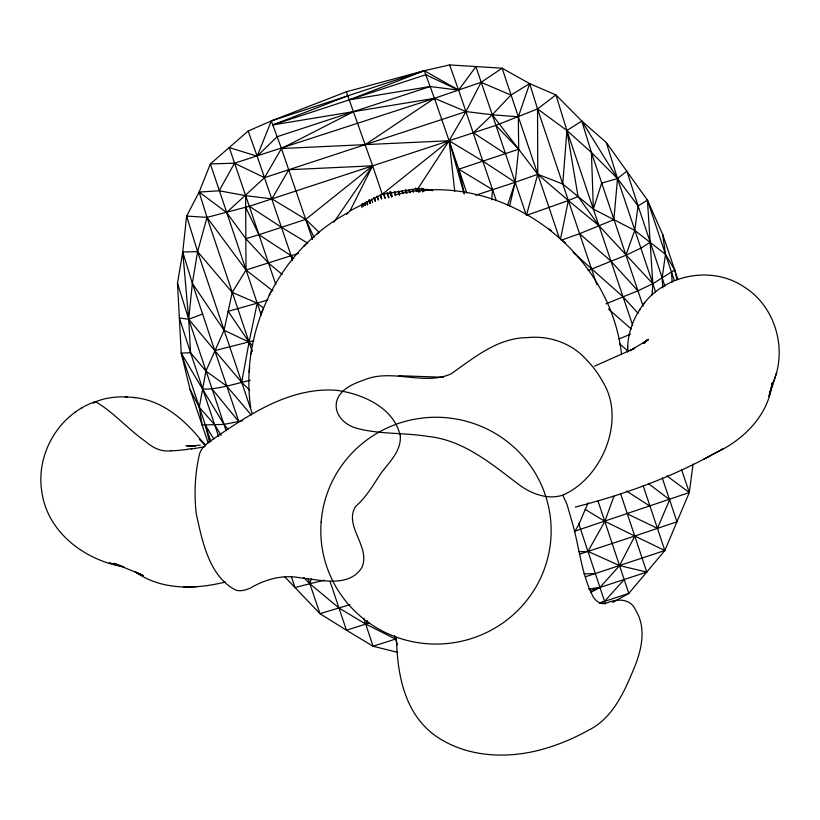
<?xml version="1.0" encoding="UTF-8"?>
<svg xmlns="http://www.w3.org/2000/svg" width="820" height="820" viewBox="0 0 820 820"><rect width="100%" height="100%" fill="white"/><g stroke="black" fill="none" stroke-linecap="round" stroke-linejoin="round"><path stroke-width="1.23" d="M348.336 212.493C279.364 249.27 239.532 330.798 250.705 407.837M627.587 349.781C627.638 335.318 632.148 320.876 640.287 308.935M627.546 352.169L627.607 346.163M652.043 295.015L652.802 283.73L647.441 200.183L606.308 142.495L581.8 121.083L555.939 94.935L529.669 83.63L502.127 68.204L449.606 64.944L424.329 70.704L346.358 91.778L271.338 120.899L248.163 131.026L210.371 163.908L199.137 192.064L186.632 216.09L182.737 251.996L177.499 283.177L181.23 353.123L190.076 389.449L208.126 442.779M596.837 284.632L562.756 183.977L566.917 130.503L555.939 94.935L537.541 108.937L495.926 125.378L249.321 206.281L207.009 217.372L186.632 216.09L197.61 251.648L252.129 413.188M491.641 199.813L492.605 189.686L458.749 169.186L518.66 149.209L518.342 116.788L502.127 68.204L481.094 82.318L434.436 98.328L234.489 163.221L210.371 163.908L261.221 315.003M319.267 232.521L305.757 219.37L271.902 198.87L245.651 195.672L219.186 190.773L199.137 192.064L207.009 217.372L197.61 251.648L192.362 283.351L188.702 319.236L190.568 352.713L218.653 436.578M249.188 372.147L249.69 367.596M251.156 353.768L251.658 349.269M365.556 202.222L365.115 205.594L364.398 203.186M612.632 602.485L628.817 593.413L664.825 550.528L689.302 492.533L693.074 464.048M632.671 325.222L593.362 209.11L601.654 183.116L617.511 178.555L626.87 171.154L638.083 205.902L634.741 230.399L625.885 255.245L588.196 270.446M249.782 390.31L241.705 382.376L249.054 342.104L257.224 303.164L267.914 299.915M560.449 239.337L568.362 200.541L578.059 196.544L598.969 225.674L652.802 283.73L674.706 269.975L665.491 254.333L647.441 200.183L638.083 205.902L664.958 286.221M769.775 394.287L772.245 382.745C768.729 414.746 744.252 439.417 716.188 452.568C672.01 477.148 624.143 494.603 575.24 507.078M774.141 380.183C787.118 346.716 774.398 305.276 743.391 286.457C709.72 264.286 660.028 275.479 639.385 310.206M509.62 205.963L515.185 182.276L518.66 149.209L492.256 114.779L475.897 66.697L458.605 90.128L496.264 200.49M526.737 214.204L537.766 174.322L537.541 108.937L529.669 83.63L510.942 95.058L492.256 114.779L473.345 132.778L505.55 153.832M284.489 576.491L294.995 587.53L309.868 583.748L311.313 578.838M769.703 392.985L770.779 389.602M768.617 396.367L773.967 380.675M771.692 387.757L776.499 372.854M507.58 205.215L515.185 182.276L537.766 174.322L562.756 183.977L593.362 209.11L634.741 230.399L665.491 254.333L674.317 280.409M559.394 238.22L518.342 116.788L529.669 83.63M613.934 496.223L604.873 521.325L587.991 551.399L579.104 551.716M588.124 502.762L578.817 524.554L574.441 532.159M292.381 259.376L257.162 156.21L271.338 120.899L424.329 70.704L458.605 90.128L449.606 64.944M518.342 116.788L492.256 114.779L466.006 111.581L434.436 98.328L272.814 124.927L425.805 74.733L458.605 90.128L430.121 86.53L277.129 136.714L257.162 156.21L229.292 147.59L245.651 195.672L246 270.036L232.224 292.412L224.055 330.265L205.933 371.07L199.28 407.273L202.109 425.006L223.993 424.401L242.576 420.773M269.134 295.477L270.743 291.951M261.395 312.912L263.087 309.222M346.47 214.389L350.099 210.781L372.618 165.825L346.358 91.778M350.099 210.781L382.253 194.278L418.036 188.498L449.114 140.732L466.006 111.581L481.094 82.318L510.942 95.058M662.242 477.865L676.961 521.776L634.803 536.044L619.572 565.585L599.963 587.448L590.984 592.327M291.387 576.87L294.995 587.53L319.995 613.688L346.429 630.211L365.72 624.102L367.462 620.72M219.186 190.773L234.489 163.221L264.553 177.663L466.006 111.581M353.625 111.623L281.444 148.522L264.553 177.663L226.586 212.503L199.137 192.064M271.902 198.87L288.784 169.72L372.618 165.825L382.253 194.278L449.114 140.732L482.98 161.232L515.185 182.276L475.651 195.252M93.429 403.368L94.023 402.435C104.355 397.843 116.061 396.439 127.305 396.962M333.822 222.261L372.618 165.825L305.757 219.37L258.946 234.725L245.846 238.712L226.586 212.503M643.936 303.954L644.776 302.775M624.194 579.494L604.586 601.367L599.83 603.253M644.469 343.037L648.251 339.295L643.064 343.283L648.271 339.695L629.883 350.734L634.618 348.264L594.623 366.13M644.376 343.149L647.544 339.787M303.656 246.369L305.942 244.329M317.237 233.936L319.298 232.121M426.902 189.071L425.057 190.66L423.694 189.338M171.226 450.713C161.397 452.24 152.592 447.679 145.427 441.396C128.063 429.239 113.529 412.101 95.438 401.615C59.265 413.915 35.967 453.245 41.707 490.852C46.76 531.708 84.111 559.845 122.723 566.692M365.279 144.627L434.436 98.328L424.329 70.704L349.31 99.825L430.121 86.53M578.059 196.544L566.917 130.503L581.8 121.083L617.511 178.555L638.083 205.902M81.016 408.555L82.031 407.919M74.692 412.665L75.512 412.152M650.116 242.371L640.758 248.173L625.885 255.245M723.322 448.591L703.55 459.343M605.929 303.841L637.919 290.803L652.802 283.73M562.756 495.147C601.757 478.388 626.131 420.773 603.264 382.602A108.312 106.641 0.1 0 0 584.609 357.776C569.797 342.288 547.934 335.431 526.85 337.635C497.135 338.076 473.929 357.868 450.908 373.981C423.11 386.046 391.991 367.985 363.619 380.152C354.045 383.452 343.549 387.819 338.291 397.054A18.932 18.645 0.1 0 0 336.702 410.143C339.07 419.03 346.983 425.201 355.449 427.927C378.932 434.569 403.758 432.488 427.712 436.394C464.099 440.032 492.307 464.622 520.29 485.655C532.457 494.193 547.986 499.892 562.756 495.147L567.05 504.566L571.663 520.577C579.361 545.792 580.878 573.436 593.311 597.032C595.863 601.234 600.455 604.391 605.539 603.551C615.994 598.538 630.549 597.698 635.777 610.398C646.385 627.751 641.783 649.204 634.629 666.906C624.563 691.219 613.134 718.392 587.93 730.497A207.142 203.934 0.1 0 1 543.855 748.906C507.734 759.361 465.883 757.659 434.538 735.12A80.903 79.642 0.1 0 1 417.995 718.515C401.185 695.493 397.269 666.014 396.398 638.257M561.331 240.178L579.586 233.679L613.852 219.698L617.511 178.555L606.308 142.495M619.11 338.926L630.518 334.212M272.814 124.927L347.834 95.807M202.591 314.029L188.702 319.236L179.365 317.965L190.568 352.713L205.933 371.07L226.822 386.159L251.289 415.043M681.604 469.778L689.302 492.533L574.574 531.257M598.969 225.674L568.362 200.541L526.399 215.404M643.228 485.891L664.825 550.528L585.634 576.726M298.429 253.39L246 270.036L207.009 217.372L252.263 351.585M579.494 554.187L634.803 536.044L664.825 550.528M590.256 590.636L646.775 572.093L620.627 493.763M599.727 602.956L628.817 593.413L598.047 501.174M303.738 577.587L309.868 583.748L339.08 608.081L365.72 624.102L369.266 622.974M349.935 604.647L319.995 613.688L308.258 579.012M263.179 307.808L257.224 303.164L228.144 311.333L249.054 342.104L252.744 345.609M177.499 283.177L188.702 319.236L214.789 350.611L253.892 340.659M250.182 380.316C234.469 383.873 218.899 389.367 202.601 389.182L181.23 353.123L190.568 352.713M309.868 583.748L324.402 580.211M225.459 582.036C195.498 589.334 161.335 590.584 135.177 571.724L141.501 575.189L136.868 572.749L140.23 574.133M394.512 194.955C499.083 167.987 609.803 248.562 621.57 354.599M187.226 449.288L191.921 448.622M588.555 589.016L599.963 587.448M200.326 445.106L190.055 446.111L195.765 445.793L186.058 445.711L193.1 446.213M271.338 120.899L281.444 148.522L449.114 140.732L466.775 192.895M197.025 586.669L183.793 587.14M583.912 573.938L595.341 573.539M225.992 430.326L188.702 319.236L182.737 251.996L197.61 251.648L232.224 292.412L257.224 303.164M398.797 375.724L443.579 377.282M133.24 397.454C163.323 399.924 186.868 421.675 204.436 444.471L199.291 439.11L205.779 445.024M125.234 396.808L135.423 397.618M418.036 188.498L432.827 190.629M646.775 572.093L619.572 565.585L587.991 551.399M397.7 652.382L373.069 646.232L346.429 630.211L330.07 581.452M109.173 562.694L116.922 564.959M124.291 567.194L113.97 563.33L143.592 575.517M249.054 342.104L224.055 330.265L192.362 283.351L182.737 251.996M627.454 513.914L657.476 528.387L669.612 499.646L648.456 483.615M634.803 536.044L604.873 521.325L585.213 509.415M365.72 624.102L395.547 639.077L373.069 646.232L363.783 618.28M307.746 243.191L281.526 227.324L249.321 206.281L245.651 195.672M626.439 491.006L650.127 506.258M293.765 258.597L291.161 255.768L258.946 234.725L245.672 207.327M655.611 292.022L617.511 178.555L591.425 152.438L566.917 130.503L537.541 108.937L562.756 183.977M666.906 475.897L689.302 492.533M246 270.036L272.834 290.895M282.08 274.372L268.581 263.179L245.846 238.712M568.362 200.541L537.766 174.322L518.66 149.209L495.926 125.378L492.256 114.779M579.586 233.679L611.013 261.221L637.919 290.803M608.409 308.955L631.267 328.994M619.5 343.672L628.069 351.185M563.135 240.926L565.349 242.904M549.236 228.893L551.204 230.656M573.129 252.375L623.046 296.779L638.185 313.414M192.362 283.351L214.789 350.611L241.705 382.376M211.96 388.854L238.866 421.716L214.789 350.611M227.95 429.239L223.993 424.401L202.601 389.182M221.123 435.41L214.645 424.729L199.28 407.273L190.076 389.449M213.723 438.936L205.297 425.057L209.571 442.195M305.757 219.37L314.091 237.708M647.441 200.183L662.673 234.417L677.914 279.456M248.163 131.026L257.162 156.21M369.277 199.783L370.537 203.411M434.436 98.328L449.114 140.732L464.11 193.653M281.444 148.522L312.574 239.522M390.125 191.941L391.724 196.79M643.136 306.208L591.425 152.438L581.8 121.083M495.926 125.378L525.999 214.225M578.633 523.344L605.375 603.735M418.661 188.344L419.891 191.982L418.641 188.344M418.559 191.88L417.329 188.231L418.497 191.87M416.642 191.624L415.351 188.036M412.603 189.482L413.413 191.9M409.323 190.096L410.143 192.526M405.572 189.738L406.802 193.366M402.251 190.998L403.071 193.428M398.499 191.275L399.719 194.904M394.82 192.003L395.64 194.432M390.771 191.747L392.411 196.585M387.224 192.802L388.864 197.651M383.965 194.463L385.195 198.102M380.48 195.18L381.71 198.809M377.231 196.185L378.461 199.813M374.197 197.425L375.427 201.054M371.429 198.911L372.659 202.54M369.717 202.96L368.897 200.531L369.666 203.001M249.321 206.281L275.786 284.478M210.914 441.652L181.23 353.123M566.917 130.503L593.362 209.11L591.425 152.438M369.236 199.813L370.455 203.452M394.389 635.582L397.474 644.879M389.91 192.013L391.509 196.872M412.491 189.543L413.28 191.972M409.18 190.148L409.969 192.587M405.428 189.84L406.617 193.489M387.04 192.915L388.629 197.794M383.391 193.335L384.98 198.204M380.326 195.232L381.515 198.881M377.097 196.216L378.286 199.865M374.115 197.487L375.304 201.136M402.046 191.039L402.835 193.469M398.294 191.378L399.483 195.027M394.574 192.013L395.763 195.652M291.161 255.768L292.473 260.596M674.706 269.975L676.982 279.702M458.749 169.186L464.386 193.674M363.055 203.77L363.588 206.261M362.204 203.442L362.614 205.892M662.673 234.417L665.491 254.333L662.15 277.918L662.806 287.953M361.671 205.072L361.979 207.573M449.114 140.732L454.741 191.306M671.508 272.117L672.164 282.141M204.959 446.633A93.347 16.133 -16.5 0 1 191.224 449.001M186.919 449.442A95.499 15.826 -16.2 0 1 170.939 450.826M400.314 436.066C401.298 451.184 389.029 462.388 380.798 473.519C373.131 485.02 366.263 497.279 355.603 506.381C343.416 526.04 370.937 546.684 361.948 567.358C349.228 588.124 320.271 579.832 300.53 577.864C282.838 574.348 265.188 579.248 249.926 588.309C245.518 589.99 240.793 591.589 236.058 590.226C208.987 576.665 202.212 540.872 196.267 513.781C194.002 493.794 194.924 473.283 199.598 453.706C201.382 447.956 206.158 444.061 210.863 440.699C247.701 415.484 288.558 387.317 335.421 390.197C361.825 393.344 394.276 407.53 400.314 436.066M423.848 191.101L423.017 188.672L423.827 191.101M422.741 191.747L421.511 188.118L422.689 191.767M367.627 204.006L366.806 201.587L367.616 204.006M367.483 204.815L366.663 202.397L367.442 204.826M321.143 522.032A115.179 113.396 0.1 0 0 472.422 638.237A115.087 113.303 0.1 0 0 510.081 617.47A115.179 113.396 0.1 0 0 488.566 429.772A115.179 113.396 0.1 0 0 321.143 522.032"/></g></svg>
